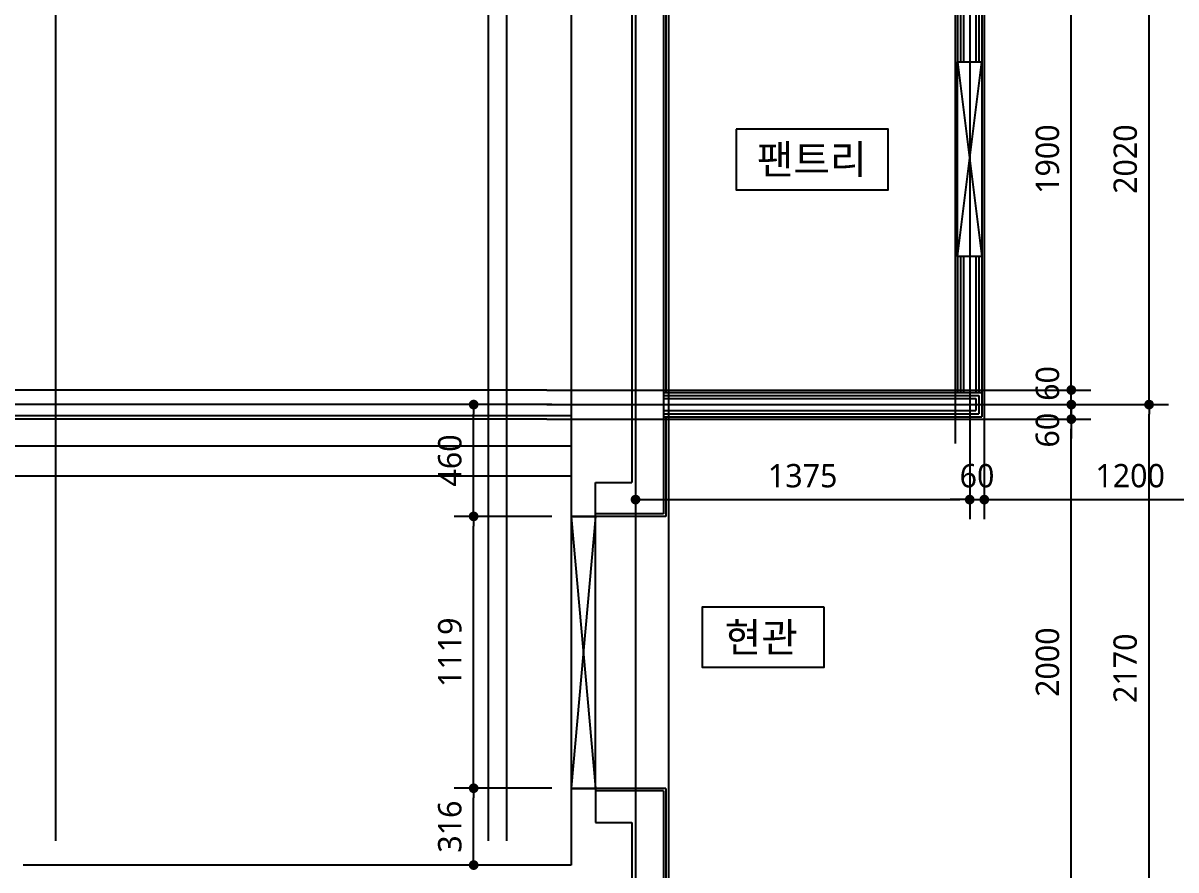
# Model space of a CAD drawing. Header units: millimetres. Extents: x 0 to 92204, y -190080 to 23760.
# Drawn here: x 61034 to 65778, y -11312 to -7827 of the extents above; entities that cross this region are included whole.
import ezdxf
from ezdxf.enums import TextEntityAlignment as Align
from ezdxf.xclip import XClip

# ---------------------------------------------------------------- set-up
doc = ezdxf.new("R2010")
doc.units = ezdxf.units.MM
doc.header["$LTSCALE"] = 100
doc.header["$XCLIPFRAME"] = 0
doc.linetypes.add('AUDIT_D_220706163347-0', pattern=[0])
doc.linetypes.add('CEN', pattern=[62, 60, -1, 0, -1])
doc.layers.get('defpoints').update_dxf_attribs({"color": 139})
for name, color, linetype in [('AA-XXXX-DIMS', 7, 'Continuous'), ('CEN_CON', 1, 'CEN'), ('CEN_WALL', 12, 'CEN'), ('CONC', 2, 'Continuous'), ('DIM', 7, 'AUDIT_D_220706163347-0'), ('MC', 135, 'Continuous'), ('WAL_DRY', 7, 'Continuous'), ('실명', 3, 'AUDIT_D_220706163347-0'), ('실명박스', 7, 'AUDIT_D_220706163347-0'), ('창호-open', 4, 'Continuous')]:
    doc.layers.add(name, color=color, linetype=linetype)
doc.layers.add('AA-XXXX-MC', color=153, linetype='AUDIT_D_220706163347-0', plot=False)
doc.styles.add('HAUD01', font='Dotum.ttf')
doc.styles.add('맑은 고딕', font='malgun.ttf')
doc.dimstyles.new('NDIM40-in', dxfattribs={"dimscale": 40, "dimtxt": 2.4, "dimasz": 1, "dimexe": 2, "dimexo": 2, "dimgap": 1.2, "dimtad": 1, "dimdec": 0, "dimrnd": 0.25, "dimzin": 0, "dimdsep": 46, "dimtxsty": '맑은 고딕', "dimblk": 'DOT', "dimcen": 5, "dimclrd": 256, "dimclre": 256, "dimclrt": 3, "dimadec": 0, "dimazin": 0, "dimtfac": 1, "dimtdec": 0, "dimtix": 1, "dimtmove": 2, "dimatfit": 1, "dimldrblk": 'DIMDOT', "dimfxl": 0, "dimtolj": 1, "dimtzin": 0, "dimarcsym": 0})

# ---------------------------------------------------------------- blocks, each defined once
blk = doc.blocks.new('U-76B(확장)', base_point=(4647231.1, 20750.4))
at = {"layer": 'CEN_CON'}
blk.add_line((12890, 8015), (7670, 8015), dxfattribs=at)
at = {"layer": 'CEN_WALL'}
for p, q in [((10135, 8380), (10135, 6480)), ((13090, 6640), (9975, 6640))]:
    blk.add_line(p, q, dxfattribs=at)
at = {"layer": 'CONC'}
for p, q in [((8240, 8280), (8240, 10535)), ((8555, 8280), (8240, 8280)), ((8555, 8280), (8555, 8180)), ((15030, 8280), (9675, 8280)), ((9675, 8280), (9675, 8180)), ((8555, 8180), (8415, 8180)), ((8415, 8180), (8415, 8030)), ((9675, 8180), (9815, 8180)), ((9815, 8180), (9815, 8030)), ((8415, 8030), (7990, 8030)), ((15043, 8030), (9815, 8030))]:
    blk.add_line(p, q, dxfattribs=at)
at = {"layer": 'MC'}
for p, q in [((10075, 8380), (10075, 6480)), ((10195, 8380), (10195, 6480)), ((12880, 7880), (7670, 7880)), ((13080, 6700), (9975, 6700)), ((13080, 6580), (9975, 6580))]:
    blk.add_line(p, q, dxfattribs=at)
at = {"layer": 'WAL_DRY'}
for p, q in [((8545, 7900), (8545, 8180)), ((8555, 7890), (8555, 8180)), ((9675, 7890), (9675, 8180)), ((9685, 7900), (9685, 8180)), ((8545, 7900), (8065, 7900)), ((8555, 7890), (8065, 7890)), ((10085, 7890), (9675, 7890)), ((12180, 7900), (9685, 7900)), ((10085, 7900), (10085, 6590)), ((10097.5, 7900), (10097.5, 6602.5)), ((10110, 7900), (10110, 6615)), ((10160, 7900), (10160, 6615)), ((10172.5, 7900), (10172.5, 6602.5)), ((10185, 7900), (10185, 6590)), ((12105, 7890), (10185, 7890)), ((10745, 6690), (10185, 6690)), ((12105, 6690), (11545, 6690)), ((10745, 6677.5), (10185, 6677.5)), ((10745, 6665), (10185, 6665)), ((12105, 6677.5), (11545, 6677.5)), ((12105, 6665), (11545, 6665)), ((10172.5, 6602.5), (10097.5, 6602.5)), ((10160, 6615), (10110, 6615)), ((10745, 6615), (10185, 6615)), ((10745, 6602.5), (10185, 6602.5)), ((12105, 6615), (11545, 6615)), ((12105, 6602.5), (11545, 6602.5)), ((10185, 6590), (10085, 6590)), ((10745, 6590), (10185, 6590)), ((12105, 6590), (11545, 6590)), ((12105, 6590), (11545, 6590))]:
    blk.add_line(p, q, dxfattribs=at)
blk = doc.blocks.new('CO-102-MF', base_point=(243441.5, -43595.4))
at = {"layer": 'CEN_CON'}
blk.add_line((276836.5, -43650.4), (279686.5, -43650.4), dxfattribs=at)
at = {"layer": 'CONC'}
for p, q in [((276836.5, -43525.4), (279686.5, -43525.4)), ((279686.5, -43775.4), (276836.5, -43775.4))]:
    blk.add_line(p, q, dxfattribs=at)
blk = doc.blocks.new('_Dot')
at = {"color": 0, "linetype": 'ByBlock', "lineweight": -2}
blk.add_line((-0.5, 0), (-1, 0), dxfattribs=at)
at = {"color": 0, "linetype": 'ByBlock', "const_width": 0.5}
blk.add_lwpolyline([(-0.25, 0, 1), (0.25, 0, 1)], format="xyb", close=True, dxfattribs=at)
blk = doc.blocks.new('*D379')
at = {"layer": 'defpoints', "color": 0, "transparency": 16777216}
for p in [(64989, -9457.1), (65347, -9457.1), (64989, -11457.1)]:
    blk.add_point(p, dxfattribs=at)
at = {"layer": 'DIM', "lineweight": -2, "transparency": 16777216}
for p, q in [((65069, -9457.1), (65427, -9457.1)), ((65347, -11417.1), (65347, -9497.1)), ((65069, -11457.1), (65427, -11457.1))]:
    blk.add_line(p, q, dxfattribs=at)
at = {"layer": 'DIM', "lineweight": -2, "transparency": 16777216, "xscale": 40, "yscale": 40, "zscale": 40}
for p, rotation in [((65347, -9457.1), 90), ((65347, -11457.1), 270)]:
    blk.add_blockref('_Dot', p, dxfattribs=dict(at, rotation=rotation))
at = {"layer": 'DIM', "color": 3, "transparency": 16777216, "insert": (65249.4, -10457.1), "char_height": 96, "attachment_point": 5, "rotation": 90, "style": '맑은 고딕'}
blk.add_mtext('\\A1;2000', dxfattribs=at)
blk = doc.blocks.new('DIMDOT')
at = {"layer": 'AA-XXXX-DIMS'}
for p, q in [((0, -1.5), (0, 1.5)), ((-1.5, 0), (1.5, 0))]:
    blk.add_line(p, q, dxfattribs=at)
for radius in [0.5, 0.25]:
    blk.add_circle((0, 0), radius, dxfattribs=at)
blk = doc.blocks.new('*D380')
at = {"layer": 'defpoints', "color": 0, "transparency": 16777216}
for p in [(64989, -9397.1), (65347, -9397.1), (64989, -9457.1)]:
    blk.add_point(p, dxfattribs=at)
at = {"layer": 'DIM', "lineweight": -2, "transparency": 16777216}
for p, q in [((65347, -9357.1), (65347, -9317.1)), ((65069, -9397.1), (65427, -9397.1)), ((65347, -9457.1), (65347, -9397.1)), ((65069, -9457.1), (65427, -9457.1)), ((65347, -9497.1), (65347, -9537.1))]:
    blk.add_line(p, q, dxfattribs=at)
at = {"layer": 'DIM', "lineweight": -2, "transparency": 16777216, "xscale": 40, "yscale": 40, "zscale": 40}
for p, rotation in [((65347, -9397.1), 270), ((65347, -9457.1), 90)]:
    blk.add_blockref('_Dot', p, dxfattribs=dict(at, rotation=rotation))
at = {"layer": 'DIM', "color": 3, "transparency": 16777216, "insert": (65249.4, -9502.4), "char_height": 96, "attachment_point": 5, "rotation": 90, "style": '맑은 고딕'}
blk.add_mtext('\\A1;60', dxfattribs=at)
blk = doc.blocks.new('*D381')
at = {"layer": 'defpoints', "color": 0, "transparency": 16777216}
for p in [(64989, -9337.1), (65347, -9337.1), (64989, -9397.1)]:
    blk.add_point(p, dxfattribs=at)
at = {"layer": 'DIM', "lineweight": -2, "transparency": 16777216}
for p, q in [((65347, -9297.1), (65347, -9257.1)), ((65069, -9337.1), (65427, -9337.1)), ((65347, -9397.1), (65347, -9337.1)), ((65069, -9397.1), (65427, -9397.1)), ((65347, -9437.1), (65347, -9477.1))]:
    blk.add_line(p, q, dxfattribs=at)
at = {"layer": 'DIM', "lineweight": -2, "transparency": 16777216, "xscale": 40, "yscale": 40, "zscale": 40}
for p, rotation in [((65347, -9337.1), 270), ((65347, -9397.1), 90)]:
    blk.add_blockref('_Dot', p, dxfattribs=dict(at, rotation=rotation))
at = {"layer": 'DIM', "color": 3, "transparency": 16777216, "insert": (65249.4, -9310.2), "char_height": 96, "attachment_point": 5, "rotation": 90, "style": '맑은 고딕'}
blk.add_mtext('\\A1;60', dxfattribs=at)
blk = doc.blocks.new('*D382')
at = {"layer": 'defpoints', "color": 0, "transparency": 16777216}
for p in [(65007.5, -7437.1), (65347, -7437.1), (64989, -9337.1)]:
    blk.add_point(p, dxfattribs=at)
at = {"layer": 'DIM', "lineweight": -2, "transparency": 16777216}
for p, q in [((65087.5, -7437.1), (65427, -7437.1)), ((65347, -9297.1), (65347, -7477.1)), ((65069, -9337.1), (65427, -9337.1))]:
    blk.add_line(p, q, dxfattribs=at)
at = {"layer": 'DIM', "lineweight": -2, "transparency": 16777216, "xscale": 40, "yscale": 40, "zscale": 40}
for p, rotation in [((65347, -7437.1), 90), ((65347, -9337.1), 270)]:
    blk.add_blockref('_Dot', p, dxfattribs=dict(at, rotation=rotation))
at = {"layer": 'DIM', "color": 3, "transparency": 16777216, "insert": (65249.1, -8387.1), "char_height": 96, "attachment_point": 5, "rotation": 90, "style": '맑은 고딕'}
blk.add_mtext('\\A1;1900', dxfattribs=at)
blk = doc.blocks.new('*D387')
at = {"layer": 'defpoints', "color": 0, "transparency": 16777216}
for p in [(64989, -9397.1), (65667, -9397.1), (64989, -11567.1)]:
    blk.add_point(p, dxfattribs=at)
at = {"layer": 'DIM', "lineweight": -2, "transparency": 16777216}
for p, q in [((65069, -9397.1), (65747, -9397.1)), ((65667, -11527.1), (65667, -9437.1)), ((65069, -11567.1), (65747, -11567.1))]:
    blk.add_line(p, q, dxfattribs=at)
at = {"layer": 'DIM', "lineweight": -2, "transparency": 16777216, "xscale": 40, "yscale": 40, "zscale": 40}
for p, rotation in [((65667, -9397.1), 90), ((65667, -11567.1), 270)]:
    blk.add_blockref('_Dot', p, dxfattribs=dict(at, rotation=rotation))
at = {"layer": 'DIM', "color": 3, "transparency": 16777216, "insert": (65569.1, -10482.1), "char_height": 96, "attachment_point": 5, "rotation": 90, "style": '맑은 고딕'}
blk.add_mtext('\\A1;2170', dxfattribs=at)
blk = doc.blocks.new('*D388')
at = {"layer": 'defpoints', "color": 0, "transparency": 16777216}
for p in [(65007.5, -7377.1), (65667, -7377.1), (64989, -9397.1)]:
    blk.add_point(p, dxfattribs=at)
at = {"layer": 'DIM', "lineweight": -2, "transparency": 16777216}
for p, q in [((65087.5, -7377.1), (65747, -7377.1)), ((65667, -9357.1), (65667, -7417.1)), ((65069, -9397.1), (65747, -9397.1))]:
    blk.add_line(p, q, dxfattribs=at)
at = {"layer": 'DIM', "lineweight": -2, "transparency": 16777216, "xscale": 40, "yscale": 40, "zscale": 40}
for p, rotation in [((65667, -7377.1), 90), ((65667, -9397.1), 270)]:
    blk.add_blockref('_Dot', p, dxfattribs=dict(at, rotation=rotation))
at = {"layer": 'DIM', "color": 3, "transparency": 16777216, "insert": (65569.4, -8387.1), "char_height": 96, "attachment_point": 5, "rotation": 90, "style": '맑은 고딕'}
blk.add_mtext('\\A1;2020', dxfattribs=at)
blk = doc.blocks.new('*D389')
at = {"layer": 'defpoints', "color": 0, "transparency": 16777216}
for p in [(62887.9, -10975.8), (63289, -10975.8), (63289, -11292.1)]:
    blk.add_point(p, dxfattribs=at)
at = {"layer": 'DIM', "lineweight": -2, "transparency": 16777216}
for p, q in [((63209, -10975.8), (62807.9, -10975.8)), ((62887.9, -11252.1), (62887.9, -11015.8)), ((63209, -11292.1), (62807.9, -11292.1))]:
    blk.add_line(p, q, dxfattribs=at)
at = {"layer": 'DIM', "lineweight": -2, "transparency": 16777216, "xscale": 40, "yscale": 40, "zscale": 40}
for p, rotation in [((62887.9, -10975.8), 90), ((62887.9, -11292.1), 270)]:
    blk.add_blockref('_Dot', p, dxfattribs=dict(at, rotation=rotation))
at = {"layer": 'DIM', "color": 3, "transparency": 16777216, "insert": (62790.1, -11133.9), "char_height": 96, "attachment_point": 5, "rotation": 90, "style": '맑은 고딕'}
blk.add_mtext('\\A1;316', dxfattribs=at)
blk = doc.blocks.new('*D390')
at = {"layer": 'defpoints', "color": 0, "transparency": 16777216}
for p in [(62887.9, -9857.1), (63289, -9857.1), (63289, -10975.8)]:
    blk.add_point(p, dxfattribs=at)
at = {"layer": 'DIM', "lineweight": -2, "transparency": 16777216}
for p, q in [((63209, -9857.1), (62807.9, -9857.1)), ((62887.9, -10935.8), (62887.9, -9897.1)), ((63209, -10975.8), (62807.9, -10975.8))]:
    blk.add_line(p, q, dxfattribs=at)
at = {"layer": 'DIM', "lineweight": -2, "transparency": 16777216, "xscale": 40, "yscale": 40, "zscale": 40}
for p, rotation in [((62887.9, -9857.1), 90), ((62887.9, -10975.8), 270)]:
    blk.add_blockref('_Dot', p, dxfattribs=dict(at, rotation=rotation))
at = {"layer": 'DIM', "color": 3, "transparency": 16777216, "insert": (62790.1, -10416.4), "char_height": 96, "attachment_point": 5, "rotation": 90, "style": '맑은 고딕'}
blk.add_mtext('\\A1;1119', dxfattribs=at)
blk = doc.blocks.new('*D391')
at = {"layer": 'defpoints', "color": 0, "transparency": 16777216}
for p in [(62887.9, -9397.1), (63289, -9397.1), (63289, -9857.1)]:
    blk.add_point(p, dxfattribs=at)
at = {"layer": 'DIM', "lineweight": -2, "transparency": 16777216}
for p, q in [((63209, -9397.1), (62807.9, -9397.1)), ((62887.9, -9817.1), (62887.9, -9437.1)), ((63209, -9857.1), (62807.9, -9857.1))]:
    blk.add_line(p, q, dxfattribs=at)
at = {"layer": 'DIM', "lineweight": -2, "transparency": 16777216, "xscale": 40, "yscale": 40, "zscale": 40}
for p, rotation in [((62887.9, -9397.1), 90), ((62887.9, -9857.1), 270)]:
    blk.add_blockref('_Dot', p, dxfattribs=dict(at, rotation=rotation))
at = {"layer": 'DIM', "color": 3, "transparency": 16777216, "insert": (62790.3, -9627.1), "char_height": 96, "attachment_point": 5, "rotation": 90, "style": '맑은 고딕'}
blk.add_mtext('\\A1;460', dxfattribs=at)
blk = doc.blocks.new('*D407')
at = {"layer": 'defpoints', "color": 0, "transparency": 16777216}
for p in [(63554, -9457.1), (64929, -9457.1), (64929, -9788.1)]:
    blk.add_point(p, dxfattribs=at)
at = {"layer": 'DIM', "lineweight": -2, "transparency": 16777216}
for p, q in [((63554, -9537.1), (63554, -9868.1)), ((64929, -9537.1), (64929, -9868.1)), ((63594, -9788.1), (64889, -9788.1))]:
    blk.add_line(p, q, dxfattribs=at)
at = {"layer": 'DIM', "lineweight": -2, "transparency": 16777216, "xscale": 40, "yscale": 40, "zscale": 40, "rotation": 180}
blk.add_blockref('_Dot', (63554, -9788.1), dxfattribs=at)
at = {"layer": 'DIM', "lineweight": -2, "transparency": 16777216, "xscale": 40, "yscale": 40, "zscale": 40}
blk.add_blockref('_Dot', (64929, -9788.1), dxfattribs=at)
at = {"layer": 'DIM', "color": 3, "transparency": 16777216, "insert": (64241.5, -9690.3), "char_height": 96, "attachment_point": 5, "style": '맑은 고딕'}
blk.add_mtext('\\A1;1375', dxfattribs=at)
blk = doc.blocks.new('*D408')
at = {"layer": 'defpoints', "color": 0, "transparency": 16777216}
for p in [(64929, -9457.1), (64989, -9457.1), (64989, -9788.1)]:
    blk.add_point(p, dxfattribs=at)
at = {"layer": 'DIM', "lineweight": -2, "transparency": 16777216}
for p, q in [((64929, -9537.1), (64929, -9868.1)), ((64989, -9537.1), (64989, -9868.1)), ((64889, -9788.1), (64849, -9788.1)), ((64929, -9788.1), (64989, -9788.1)), ((65029, -9788.1), (65069, -9788.1))]:
    blk.add_line(p, q, dxfattribs=at)
at = {"layer": 'DIM', "lineweight": -2, "transparency": 16777216, "xscale": 40, "yscale": 40, "zscale": 40}
blk.add_blockref('_Dot', (64929, -9788.1), dxfattribs=at)
at = {"layer": 'DIM', "lineweight": -2, "transparency": 16777216, "xscale": 40, "yscale": 40, "zscale": 40, "rotation": 180}
blk.add_blockref('_Dot', (64989, -9788.1), dxfattribs=at)
at = {"layer": 'DIM', "color": 3, "transparency": 16777216, "insert": (64959, -9690.5), "char_height": 96, "attachment_point": 5, "style": '맑은 고딕'}
blk.add_mtext('\\A1;60', dxfattribs=at)
blk = doc.blocks.new('*D409')
at = {"layer": 'defpoints', "color": 0, "transparency": 16777216}
for p in [(64989, -9457.1), (66189, -9457.1), (66189, -9788.1)]:
    blk.add_point(p, dxfattribs=at)
at = {"layer": 'DIM', "lineweight": -2, "transparency": 16777216}
for p, q in [((64989, -9537.1), (64989, -9868.1)), ((66189, -9537.1), (66189, -9868.1)), ((65029, -9788.1), (66149, -9788.1))]:
    blk.add_line(p, q, dxfattribs=at)
at = {"layer": 'DIM', "lineweight": -2, "transparency": 16777216, "xscale": 40, "yscale": 40, "zscale": 40, "rotation": 180}
blk.add_blockref('_Dot', (64989, -9788.1), dxfattribs=at)
at = {"layer": 'DIM', "lineweight": -2, "transparency": 16777216, "xscale": 40, "yscale": 40, "zscale": 40}
blk.add_blockref('_Dot', (66189, -9788.1), dxfattribs=at)
at = {"layer": 'DIM', "color": 3, "transparency": 16777216, "insert": (65589, -9690.3), "char_height": 96, "attachment_point": 5, "style": '맑은 고딕'}
blk.add_mtext('\\A1;1200', dxfattribs=at)

msp = doc.modelspace()

# ---------------------------------------------------------------- linework, layer by layer
at = {"layer": 'AA-XXXX-MC'}
for p, q in [((61169, -11192.1), (61169, -3505.5)), ((62949, -11192.1), (62949, -3505.5)), ((63189, -9337.1), (59628.8, -9337.1)), ((63189, -9457.1), (59628.8, -9457.1))]:
    msp.add_line(p, q, dxfattribs=at)
at = {"layer": 'CEN_CON'}
for p, q in [((63024, -11192.1), (63024, -3505.5)), ((63189, -9397.1), (59628.8, -9397.1))]:
    msp.add_line(p, q, dxfattribs=at)
at = {"layer": '실명박스'}
for points in [[(63967.5, -8263.9), (63967.5, -8513.9), (64592.8, -8513.9), (64592.8, -8263.9)], [(64328.9, -10228.8), (64328.9, -10478.8), (63828.9, -10478.8), (63828.9, -10228.8)]]:
    msp.add_lwpolyline(points, close=True, dxfattribs=at)
at = {"layer": '창호-open'}
for p, q in [((64879, -8787.1), (64979, -7987.1)), ((64879, -7987.1), (64979, -8787.1)), ((63389, -9857.1), (63289, -10975.8)), ((63289, -9857.1), (63389, -10975.8))]:
    msp.add_line(p, q, dxfattribs=at)
for points in [[(64879, -7987.1), (64979, -7987.1), (64979, -8787.1), (64879, -8787.1)], [(63289, -10975.8), (63389, -10975.8), (63389, -9857.1), (63289, -9857.1)]]:
    msp.add_lwpolyline(points, close=True, dxfattribs=at)

# ---------------------------------------------------------------- block references
ref = msp.add_blockref('CO-102-MF', (27044, -9512.1))
XClip(ref).set_block_clipping_path([(276026.3244564179, -53915.4314149194), (288266.4609298812, -37588.839131526)])
ref = msp.add_blockref('U-76B(확장)', (50818.6, 4627699), dxfattribs=dict(rotation=90))
XClip(ref).set_block_clipping_path([(-300, -300), (16026.5922833934, 11940.1364734633)])

# ---------------------------------------------------------------- texts
at = {"layer": '실명', "style": 'HAUD01'}
for s, p in [('팬트리', (64279, -8387.1)), ('현관', (64071.5, -10352.3))]:
    msp.add_text(s, height=120, dxfattribs=at).set_placement(p, align=Align.MIDDLE)

# ---------------------------------------------------------------- dimensions: what is measured, and where the dimension line sits
at = {"layer": 'DIM'}
for base, p1, p2, angle, picture, middle in [((65667, -7377.1), (64989, -9397.1), (65007.5, -7377.1), 270, '*D388', (65569.4, -8387.1)), ((65347, -7437.1), (64989, -9337.1), (65007.5, -7437.1), 270, '*D382', (65249.1, -8387.1)), ((62887.9, -9397.1), (63289, -9857.1), (63289, -9397.1), 90, '*D391', (62790.3, -9627.1)), ((65667, -9397.1), (64989, -11567.1), (64989, -9397.1), 270, '*D387', (65569.1, -10482.1)), ((65347, -9457.1), (64989, -11457.1), (64989, -9457.1), 270, '*D379', (65249.4, -10457.1)), ((64929, -9788.1), (63554, -9457.1), (64929, -9457.1), 180, '*D407', (64241.5, -9690.3)), ((64989, -9788.1), (64929, -9457.1), (64989, -9457.1), 180, '*D408', (64959, -9690.5)), ((66189, -9788.1), (64989, -9457.1), (66189, -9457.1), 180, '*D409', (65589, -9690.3)), ((62887.9, -9857.1), (63289, -10975.8), (63289, -9857.1), 90, '*D390', (62790.1, -10416.4)), ((62887.9, -10975.8), (63289, -11292.1), (63289, -10975.8), 90, '*D389', (62790.1, -11133.9))]:
    dim = msp.add_linear_dim(base=base, p1=p1, p2=p2, angle=angle, dimstyle='NDIM40-in', override={"dimscale": 40}, dxfattribs=at)
    dim.commit()
    dim.dimension.update_dxf_attribs({"geometry": picture, "text_midpoint": middle})
for base, p1, p2, picture, middle in [((65347, -9337.1), (64989, -9397.1), (64989, -9337.1), '*D381', (65249.4, -9310.2)), ((65347, -9397.1), (64989, -9457.1), (64989, -9397.1), '*D380', (65249.4, -9502.4))]:
    dim = msp.add_linear_dim(base=base, p1=p1, p2=p2, angle=270, dimstyle='NDIM40-in', override={"dimscale": 40}, dxfattribs=at)
    dim.commit()
    dim.dimension.update_dxf_attribs({"geometry": picture, "text_midpoint": middle, "dimtype": 160})

doc.saveas('drawing.dxf')
